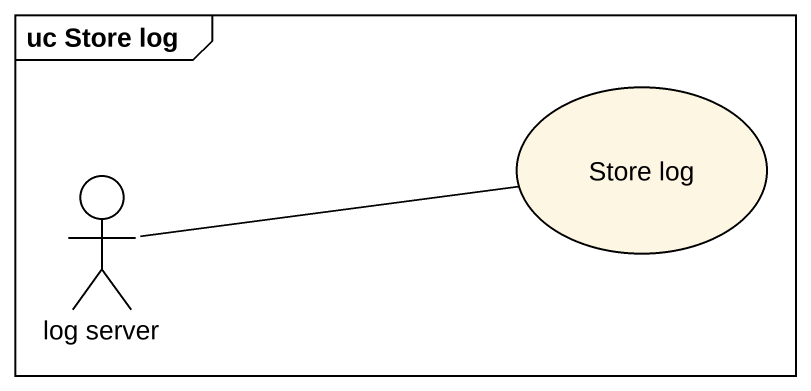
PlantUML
@startuml
mainframe uc Store log
usecase "Store log" as Store_log
actor "log server" as log_server
log_server -right- Store_log
@enduml
